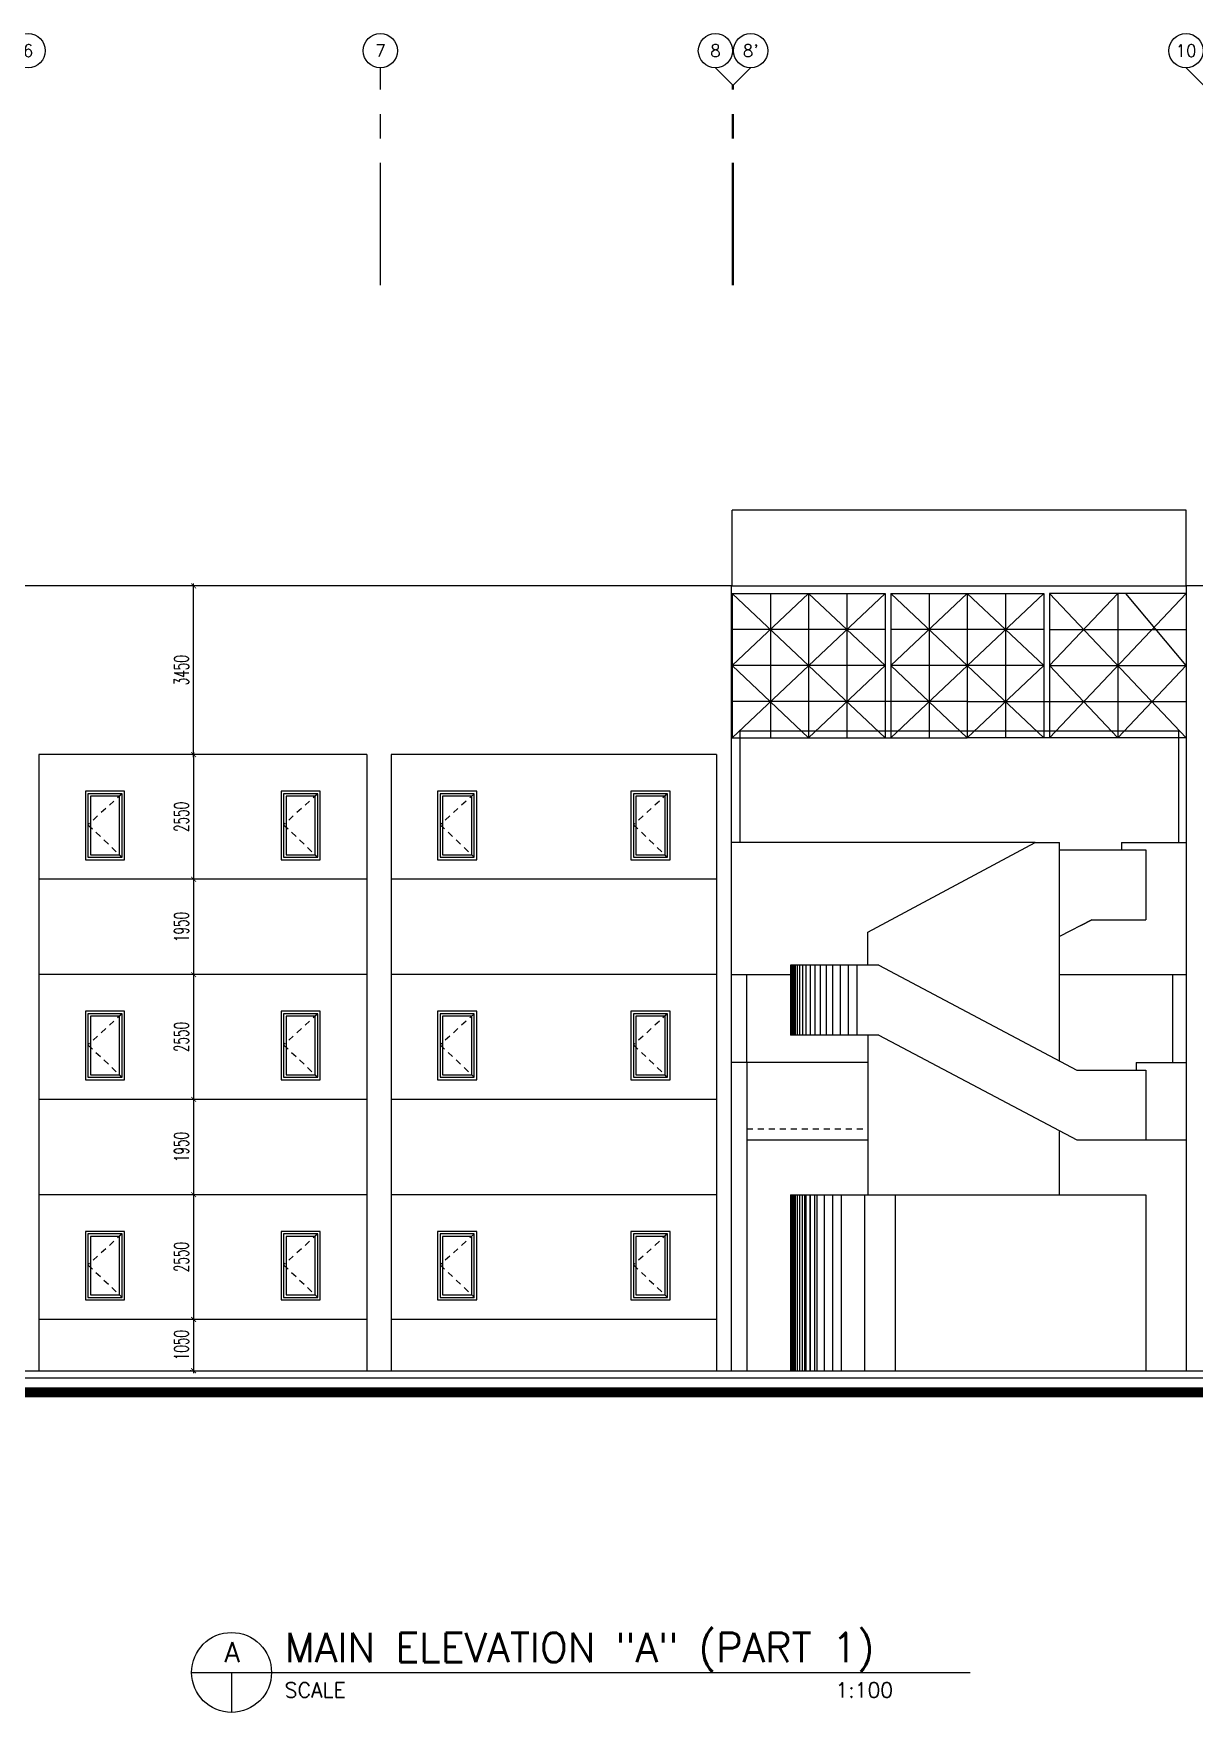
# Model space of a CAD drawing. Extents: x 417691 to 417965, y 43367 to 43436.
# Drawn here: x 417849.57 to 417873.3, y 43401.41 to 43435.74 of the extents above; entities that cross this region are included whole.
import ezdxf
from ezdxf.enums import TextEntityAlignment as Align

# ---------------------------------------------------------------- set-up
doc = ezdxf.new("R2010")
doc.units = 0
doc.header["$MEASUREMENT"] = 0
doc.header["$PDMODE"] = 3
doc.header["$PDSIZE"] = 0.1
doc.linetypes.add('CENTERX2', pattern=[4, 2.5, -0.5, 0.5, -0.5])
doc.linetypes.add('HIDDEN2', pattern=[0.1875, 0.125, -0.0625])
doc.layers.get('0').update_dxf_attribs({"linetype": 'CONTINUOUS'})
doc.layers.get('DEFPOINTS').update_dxf_attribs({"linetype": 'CONTINUOUS'})
for name, color, linetype in [('AX', 6, 'CONTINUOUS'), ('AX-CR', 2, 'CONTINUOUS'), ('AX-TXT', 2, 'CONTINUOUS'), ('AXES', 11, 'CENTERX2'), ('BORDER', 4, 'CONTINUOUS'), ('DIM-OUT', 4, 'CONTINUOUS'), ('EL', 2, 'CONTINUOUS'), ('HAT', 11, 'CONTINUOUS'), ('WALL', 2, 'CONTINUOUS'), ('WIN', 4, 'CONTINUOUS')]:
    doc.layers.add(name, color=color, linetype=linetype)
doc.styles.add('ROMANS', font='ROMANS.shx', dxfattribs={"width": 0.6})
doc.dimstyles.new('STANDARD in', dxfattribs={"dimtxt": 0.3, "dimasz": 0.1, "dimexe": 0.07, "dimexo": 0.05, "dimgap": 0.1, "dimtad": 1, "dimdec": 0, "dimlfac": 1000, "dimzin": 0, "dimdsep": 46, "dimtxsty": 'ROMANS', "dimblk": 'ARCHTICK', "dimcen": 0.05, "dimdle": 0.05, "dimclrd": 4, "dimclre": 4, "dimclrt": 2, "dimadec": 0, "dimazin": 0, "dimtfac": 1, "dimtdec": 0, "dimtmove": 2, "dimatfit": 3, "dimldrblk": 'ARCHTICK', "dimfxl": 0, "dimtolj": 1, "dimtzin": 0, "dimarcsym": 0})

# ---------------------------------------------------------------- blocks, each defined once
blk = doc.blocks.new('_ARCHTICK')
at = {"color": 0, "linetype": 'ByBlock', "const_width": 0.15}
blk.add_lwpolyline([(-0.5, -0.5), (0.5, 0.5)], dxfattribs=at)
blk = doc.blocks.new('*D24')
at = {"layer": 'DEFPOINTS', "color": 0}
for p in [(417852.838, 43424.443), (417853.316, 43424.443), (417853.316, 43420.993)]:
    blk.add_point(p, dxfattribs=at)
at = {"layer": 'WIN', "color": 4, "lineweight": -2}
for p, q in [((417853.266, 43424.443), (417852.768, 43424.443)), ((417852.838, 43420.943), (417852.838, 43424.493)), ((417853.266, 43420.993), (417852.768, 43420.993))]:
    blk.add_line(p, q, dxfattribs=at)
at = {"layer": 'WIN', "color": 4, "lineweight": -2, "xscale": 0.1, "yscale": 0.1, "zscale": 0.1}
for p, rotation in [((417852.838, 43424.443), 90), ((417852.838, 43420.993), 270)]:
    blk.add_blockref('_ARCHTICK', p, dxfattribs=dict(at, rotation=rotation))
at = {"layer": 'WIN', "color": 2, "insert": (417852.588, 43422.718), "char_height": 0.3, "attachment_point": 5, "rotation": 90, "style": 'ROMANS'}
blk.add_mtext('\\A1;3450', dxfattribs=at)
blk = doc.blocks.new('AXU')
at = {"layer": 'AX-CR'}
blk.add_circle((0, 350), 350, dxfattribs=at)
at = {"layer": 'AX-TXT', "style": 'ROMANS'}
blk.add_attdef('AX', text='', height=250, dxfattribs=at).set_placement((0, 350), align=Align.MIDDLE)
blk = doc.blocks.new('*D34')
at = {"layer": 'DEFPOINTS', "color": 0}
for p in [(417852.838, 43420.993), (417852.838, 43418.443), (417852.838, 43418.443)]:
    blk.add_point(p, dxfattribs=at)
at = {"layer": 'DIM-OUT', "color": 4, "lineweight": -2}
for p, q in [((417852.788, 43420.993), (417852.768, 43420.993)), ((417852.838, 43421.043), (417852.838, 43418.393)), ((417852.788, 43418.443), (417852.768, 43418.443))]:
    blk.add_line(p, q, dxfattribs=at)
at = {"layer": 'DIM-OUT', "color": 4, "lineweight": -2, "xscale": 0.1, "yscale": 0.1, "zscale": 0.1}
for p, rotation in [((417852.838, 43420.993), 90), ((417852.838, 43418.443), 270)]:
    blk.add_blockref('_ARCHTICK', p, dxfattribs=dict(at, rotation=rotation))
at = {"layer": 'DIM-OUT', "color": 2, "insert": (417852.588, 43419.718), "char_height": 0.3, "attachment_point": 5, "rotation": 90, "style": 'ROMANS'}
blk.add_mtext('\\A1;2550', dxfattribs=at)
blk = doc.blocks.new('*D35')
at = {"layer": 'DEFPOINTS', "color": 0}
for p in [(417852.838, 43418.443), (417852.838, 43416.493), (417852.838, 43416.493)]:
    blk.add_point(p, dxfattribs=at)
at = {"layer": 'DIM-OUT', "color": 4, "lineweight": -2}
for p, q in [((417852.788, 43418.443), (417852.768, 43418.443)), ((417852.838, 43418.493), (417852.838, 43416.443)), ((417852.788, 43416.493), (417852.768, 43416.493))]:
    blk.add_line(p, q, dxfattribs=at)
at = {"layer": 'DIM-OUT', "color": 4, "lineweight": -2, "xscale": 0.1, "yscale": 0.1, "zscale": 0.1}
for p, rotation in [((417852.838, 43418.443), 90), ((417852.838, 43416.493), 270)]:
    blk.add_blockref('_ARCHTICK', p, dxfattribs=dict(at, rotation=rotation))
at = {"layer": 'DIM-OUT', "color": 2, "insert": (417852.588, 43417.468), "char_height": 0.3, "attachment_point": 5, "rotation": 90, "style": 'ROMANS'}
blk.add_mtext('\\A1;1950', dxfattribs=at)
blk = doc.blocks.new('*D36')
at = {"layer": 'DEFPOINTS', "color": 0}
for p in [(417852.838, 43416.493), (417852.838, 43413.943), (417852.838, 43413.943)]:
    blk.add_point(p, dxfattribs=at)
at = {"layer": 'DIM-OUT', "color": 4, "lineweight": -2}
for p, q in [((417852.788, 43416.493), (417852.768, 43416.493)), ((417852.838, 43416.543), (417852.838, 43413.893)), ((417852.788, 43413.943), (417852.768, 43413.943))]:
    blk.add_line(p, q, dxfattribs=at)
at = {"layer": 'DIM-OUT', "color": 4, "lineweight": -2, "xscale": 0.1, "yscale": 0.1, "zscale": 0.1}
for p, rotation in [((417852.838, 43416.493), 90), ((417852.838, 43413.943), 270)]:
    blk.add_blockref('_ARCHTICK', p, dxfattribs=dict(at, rotation=rotation))
at = {"layer": 'DIM-OUT', "color": 2, "insert": (417852.588, 43415.218), "char_height": 0.3, "attachment_point": 5, "rotation": 90, "style": 'ROMANS'}
blk.add_mtext('\\A1;2550', dxfattribs=at)
blk = doc.blocks.new('*D37')
at = {"layer": 'DEFPOINTS', "color": 0}
for p in [(417852.838, 43413.943), (417852.838, 43411.993), (417852.838, 43411.993)]:
    blk.add_point(p, dxfattribs=at)
at = {"layer": 'DIM-OUT', "color": 4, "lineweight": -2}
for p, q in [((417852.838, 43413.993), (417852.838, 43411.943)), ((417852.788, 43413.943), (417852.768, 43413.943)), ((417852.788, 43411.993), (417852.768, 43411.993))]:
    blk.add_line(p, q, dxfattribs=at)
at = {"layer": 'DIM-OUT', "color": 4, "lineweight": -2, "xscale": 0.1, "yscale": 0.1, "zscale": 0.1}
for p, rotation in [((417852.838, 43413.943), 90), ((417852.838, 43411.993), 270)]:
    blk.add_blockref('_ARCHTICK', p, dxfattribs=dict(at, rotation=rotation))
at = {"layer": 'DIM-OUT', "color": 2, "insert": (417852.588, 43412.968), "char_height": 0.3, "attachment_point": 5, "rotation": 90, "style": 'ROMANS'}
blk.add_mtext('\\A1;1950', dxfattribs=at)
blk = doc.blocks.new('*D38')
at = {"layer": 'DEFPOINTS', "color": 0}
for p in [(417852.838, 43411.993), (417852.838, 43409.443), (417852.838, 43409.443)]:
    blk.add_point(p, dxfattribs=at)
at = {"layer": 'DIM-OUT', "color": 4, "lineweight": -2}
for p, q in [((417852.788, 43411.993), (417852.768, 43411.993)), ((417852.838, 43412.043), (417852.838, 43409.393)), ((417852.788, 43409.443), (417852.768, 43409.443))]:
    blk.add_line(p, q, dxfattribs=at)
at = {"layer": 'DIM-OUT', "color": 4, "lineweight": -2, "xscale": 0.1, "yscale": 0.1, "zscale": 0.1}
for p, rotation in [((417852.838, 43411.993), 90), ((417852.838, 43409.443), 270)]:
    blk.add_blockref('_ARCHTICK', p, dxfattribs=dict(at, rotation=rotation))
at = {"layer": 'DIM-OUT', "color": 2, "insert": (417852.588, 43410.718), "char_height": 0.3, "attachment_point": 5, "rotation": 90, "style": 'ROMANS'}
blk.add_mtext('\\A1;2550', dxfattribs=at)
blk = doc.blocks.new('*D39')
at = {"layer": 'DEFPOINTS', "color": 0}
for p in [(417852.838, 43409.443), (417852.838, 43408.393), (417852.838, 43408.393)]:
    blk.add_point(p, dxfattribs=at)
at = {"layer": 'DIM-OUT', "color": 4, "lineweight": -2}
for p, q in [((417852.788, 43409.443), (417852.768, 43409.443)), ((417852.838, 43409.493), (417852.838, 43408.343)), ((417852.788, 43408.393), (417852.768, 43408.393))]:
    blk.add_line(p, q, dxfattribs=at)
at = {"layer": 'DIM-OUT', "color": 4, "lineweight": -2, "xscale": 0.1, "yscale": 0.1, "zscale": 0.1}
for p, rotation in [((417852.838, 43409.443), 90), ((417852.838, 43408.393), 270)]:
    blk.add_blockref('_ARCHTICK', p, dxfattribs=dict(at, rotation=rotation))
at = {"layer": 'DIM-OUT', "color": 2, "insert": (417852.588, 43408.918), "char_height": 0.3, "attachment_point": 5, "rotation": 90, "style": 'ROMANS'}
blk.add_mtext('\\A1;1050', dxfattribs=at)

msp = doc.modelspace()

# ---------------------------------------------------------------- linework, layer by layer
for p, q in [((417863.8478, 43424.4432), (417863.8478, 43425.9932)), ((417873.1289, 43425.9932), (417863.8478, 43425.9932)), ((417873.1289, 43424.4432), (417873.1289, 43425.9932)), ((417871.7323, 43424.29), (417870.3357, 43422.8135)), ((417871.7323, 43424.29), (417871.7323, 43421.3371)), ((417871.7323, 43421.3371), (417870.3357, 43422.8135)), ((417873.1289, 43422.8135), (417871.7323, 43421.3371)), ((417864.0061, 43421.48), (417864.0061, 43419.1965)), ((417872.9711, 43421.48), (417872.9711, 43419.1965)), ((417864.1478, 43413.1127), (417866.6226, 43413.1127)), ((417872.3054, 43413.1127), (417873.1289, 43413.1127))]:
    msp.add_line(p, q)
at = {"color": 11, "linetype": 'HIDDEN2'}
msp.add_line((417864.1478, 43413.3432), (417866.6226, 43413.3432), dxfattribs=at)
at = {"layer": 'AXES'}
for p, q in [((417856.6566, 43430.5912), (417856.6566, 43435.0369)), ((417863.8566, 43434.6869), (417863.5066, 43435.0369)), ((417863.8766, 43434.6869), (417864.2266, 43435.0369)), ((417873.4766, 43434.6869), (417873.1266, 43435.0369)), ((417863.8566, 43430.5912), (417863.8566, 43434.6869)), ((417863.8766, 43430.5912), (417863.8766, 43434.6869))]:
    msp.add_line(p, q, dxfattribs=at)
at = {"layer": 'BORDER', "color": 6}
msp.add_line((417852.7968, 43402.2239), (417868.7106, 43402.2239), dxfattribs=at)
at = {"layer": 'BORDER', "color": 2}
msp.add_line((417853.6143, 43402.2239), (417853.6143, 43401.4064), dxfattribs=at)
msp.add_circle((417853.6143, 43402.2239), 0.8174, dxfattribs=at)
at = {"layer": 'DIM-OUT'}
msp.add_line((417864.1478, 43414.6965), (417863.8278, 43414.6965), dxfattribs=at)
at = {"layer": 'EL', "color": 6}
for p, q in [((417863.8278, 43424.4432), (417839.6778, 43424.4432)), ((417863.8278, 43424.4432), (417863.8278, 43408.3932)), ((417863.8278, 43424.4432), (417863.8278, 43408.3932)), ((417906.2355, 43424.4432), (417873.1289, 43424.4432)), ((417873.1289, 43424.4432), (417873.1289, 43408.3932)), ((417849.6778, 43420.9932), (417849.6778, 43408.3932)), ((417856.3778, 43420.9932), (417849.6778, 43420.9932)), ((417856.3778, 43420.9932), (417856.3778, 43408.3932)), ((417856.8778, 43420.9932), (417856.8778, 43408.3932)), ((417863.5278, 43420.9932), (417856.8778, 43420.9932)), ((417863.5278, 43420.9932), (417863.5278, 43408.3932)), ((417866.848, 43416.689), (417865.0396, 43416.689)), ((417865.0396, 43416.689), (417865.0396, 43415.2572)), ((417866.848, 43416.689), (417870.8951, 43414.5432)), ((417866.848, 43415.2572), (417865.0396, 43415.2572)), ((417866.848, 43415.2572), (417870.8926, 43413.1127)), ((417870.8951, 43414.5432), (417872.3054, 43414.5432)), ((417872.3054, 43414.5432), (417872.3054, 43413.1127)), ((417870.8926, 43413.1127), (417872.3054, 43413.1127)), ((417865.0379, 43411.9932), (417872.3054, 43411.9932)), ((417865.0379, 43411.9932), (417865.0379, 43408.3932)), ((417872.3054, 43411.9932), (417872.3054, 43408.3932))]:
    msp.add_line(p, q, dxfattribs=at)
at = {"layer": 'EL', "color": 4}
for p, q in [((417863.8478, 43424.4432), (417873.1289, 43424.4432)), ((417863.8478, 43422.8135), (417865.4111, 43424.29)), ((417863.8478, 43424.29), (417866.9745, 43424.29)), ((417863.8478, 43424.29), (417863.8478, 43421.3371)), ((417863.8478, 43424.29), (417866.9745, 43421.3371)), ((417863.8478, 43421.3371), (417866.9745, 43424.29)), ((417864.6295, 43424.29), (417864.6295, 43421.3371)), ((417865.4111, 43424.29), (417866.9745, 43422.8135)), ((417865.4111, 43424.29), (417865.4111, 43421.3371)), ((417866.1928, 43424.29), (417866.1928, 43421.3371)), ((417866.9745, 43424.29), (417866.9745, 43421.3371)), ((417867.092, 43424.29), (417867.092, 43421.3371)), ((417867.092, 43424.29), (417870.2187, 43424.29)), ((417867.092, 43422.8135), (417868.6554, 43424.29)), ((417867.092, 43421.3371), (417870.2187, 43424.29)), ((417867.092, 43424.29), (417870.2187, 43421.3371)), ((417867.8737, 43424.29), (417867.8737, 43421.3371)), ((417868.6554, 43424.29), (417870.2187, 43422.8135)), ((417868.6554, 43424.29), (417868.6554, 43421.3371)), ((417869.4371, 43424.29), (417869.4371, 43421.3371)), ((417870.2187, 43424.29), (417870.2187, 43421.3371)), ((417873.1289, 43424.29), (417870.3357, 43424.29)), ((417870.3357, 43424.29), (417870.3357, 43421.3371)), ((417873.1289, 43421.3371), (417870.3357, 43424.29)), ((417873.1289, 43424.29), (417870.3357, 43421.3371)), ((417873.1289, 43422.8135), (417871.8991, 43424.29)), ((417873.1289, 43424.29), (417873.1289, 43421.3371)), ((417866.9745, 43423.5517), (417863.8478, 43423.5517)), ((417870.2187, 43423.5517), (417867.092, 43423.5517)), ((417870.3357, 43423.5517), (417873.1289, 43423.5517)), ((417866.9745, 43422.8135), (417863.8478, 43422.8135)), ((417865.4111, 43421.3371), (417863.8478, 43422.8135)), ((417866.9745, 43422.8135), (417865.4111, 43421.3371)), ((417870.2187, 43422.8135), (417867.092, 43422.8135)), ((417868.6554, 43421.3371), (417867.092, 43422.8135)), ((417870.2187, 43422.8135), (417868.6554, 43421.3371)), ((417870.3357, 43422.8135), (417873.1289, 43422.8135)), ((417868.6554, 43422.0753), (417863.8478, 43422.0753)), ((417868.6554, 43422.0753), (417873.1289, 43422.0753)), ((417863.8478, 43421.3371), (417868.6554, 43421.3371)), ((417873.1289, 43421.3371), (417868.6554, 43421.3371))]:
    msp.add_line(p, q, dxfattribs=at)
at = {"layer": 'EL'}
for p, q in [((417864.0061, 43421.48), (417868.6554, 43421.48)), ((417868.6554, 43421.48), (417872.9711, 43421.48)), ((417866.6226, 43416.689), (417866.6226, 43416.9321)), ((417872.853, 43416.4932), (417872.853, 43414.6965)), ((417872.1057, 43414.6965), (417873.1289, 43414.6965)), ((417872.1057, 43414.6965), (417872.1057, 43414.5432))]:
    msp.add_line(p, q, dxfattribs=at)
at = {"layer": 'HAT', "color": 254}
for p, q in [((417865.0465, 43416.689), (417865.0465, 43415.2572)), ((417865.0548, 43416.689), (417865.0548, 43415.2572)), ((417865.0652, 43416.689), (417865.0652, 43415.2572)), ((417865.0834, 43416.689), (417865.0834, 43415.2572)), ((417865.1077, 43416.689), (417865.1077, 43415.2572)), ((417865.1366, 43416.689), (417865.1366, 43415.2572)), ((417865.1769, 43416.689), (417865.1769, 43415.2572)), ((417865.2251, 43416.689), (417865.2251, 43415.2572)), ((417865.2842, 43416.689), (417865.2842, 43415.2572)), ((417865.3539, 43416.689), (417865.3539, 43415.2572)), ((417865.4398, 43416.689), (417865.4398, 43415.2572)), ((417865.5364, 43416.689), (417865.5364, 43415.2572)), ((417865.6464, 43416.689), (417865.6464, 43415.2572)), ((417865.7671, 43416.689), (417865.7671, 43415.2572)), ((417865.9013, 43416.689), (417865.9013, 43415.2572)), ((417866.0542, 43416.689), (417866.0542, 43415.2572)), ((417866.2232, 43416.689), (417866.2232, 43415.2572)), ((417866.4003, 43416.689), (417866.4003, 43415.2572))]:
    msp.add_line(p, q, dxfattribs=at)
at = {"layer": 'HAT', "color": 11}
for p, q in [((417865.0448, 43411.9932), (417865.0448, 43408.3932)), ((417865.0531, 43411.9932), (417865.0531, 43408.3932)), ((417865.0635, 43411.9932), (417865.0635, 43408.3932)), ((417865.0816, 43411.9932), (417865.0816, 43408.3932)), ((417865.106, 43411.9932), (417865.106, 43408.3932)), ((417865.1348, 43411.9932), (417865.1348, 43408.3932)), ((417865.1751, 43411.9932), (417865.1751, 43408.3932)), ((417865.2234, 43411.9932), (417865.2234, 43408.3932)), ((417865.2824, 43411.9932), (417865.2824, 43408.3932)), ((417865.3246, 43411.9932), (417865.3246, 43408.3932)), ((417865.3522, 43411.9932), (417865.3522, 43408.3932)), ((417865.438, 43411.9932), (417865.438, 43408.3932)), ((417865.4454, 43411.9932), (417865.4454, 43408.3932)), ((417865.5346, 43411.9932), (417865.5346, 43408.3932)), ((417865.5795, 43411.9932), (417865.5795, 43408.3932)), ((417865.7324, 43411.9932), (417865.7324, 43408.3932)), ((417865.9015, 43411.9932), (417865.9015, 43408.3932)), ((417866.0785, 43411.9932), (417866.0785, 43408.3932)), ((417866.5505, 43411.9932), (417866.5505, 43408.3932)), ((417867.1798, 43411.9932), (417867.1798, 43408.3932))]:
    msp.add_line(p, q, dxfattribs=at)
at = {"layer": 'WALL'}
for p, q in [((417866.6226, 43417.3601), (417870.0426, 43419.1965)), ((417870.0426, 43419.1965), (417870.5426, 43419.1965)), ((417870.5426, 43414.7301), (417870.5426, 43419.1965)), ((417870.5426, 43419.0432), (417872.3054, 43419.0432)), ((417872.3054, 43419.0432), (417872.3054, 43417.6127)), ((417856.3778, 43418.4432), (417849.6778, 43418.4432)), ((417863.5278, 43418.4432), (417856.8778, 43418.4432)), ((417871.2042, 43417.6127), (417870.5426, 43417.2726)), ((417870.9768, 43417.499), (417871.2042, 43417.6127)), ((417871.2042, 43417.6127), (417872.3054, 43417.6127)), ((417866.6226, 43416.689), (417866.6226, 43417.3601)), ((417856.3778, 43416.4932), (417849.6778, 43416.4932)), ((417863.5278, 43416.4932), (417856.8778, 43416.4932)), ((417866.6226, 43415.2572), (417866.6226, 43411.9932)), ((417864.1478, 43414.6965), (417864.1478, 43408.3932)), ((417864.1478, 43414.5432), (417864.1478, 43408.3932)), ((417856.3778, 43413.9432), (417849.6778, 43413.9432)), ((417863.5278, 43413.9432), (417856.8778, 43413.9432)), ((417870.5426, 43411.9932), (417870.5426, 43413.2877)), ((417856.3778, 43411.9932), (417849.6778, 43411.9932)), ((417863.5278, 43411.9932), (417856.8778, 43411.9932)), ((417856.3778, 43409.4432), (417849.6778, 43409.4432)), ((417863.5278, 43409.4432), (417856.8778, 43409.4432))]:
    msp.add_line(p, q, dxfattribs=at)
at = {"layer": 'WALL', "color": 4}
msp.add_line((417965.3552, 43408.2432), (417820.0101, 43408.2432), dxfattribs=at)
at = {"layer": 'WALL', "const_width": 0.2044}
msp.add_lwpolyline([(417965.3295, 43407.9534), (417820.0101, 43407.9534)], dxfattribs=at)
at = {"layer": 'WIN', "linetype": 'HIDDEN2'}
for p, q in [((417851.3767, 43420.1921), (417850.6789, 43419.5585)), ((417855.3767, 43420.1921), (417854.6789, 43419.5585)), ((417858.5767, 43420.1921), (417857.8789, 43419.5585)), ((417862.5267, 43420.1921), (417861.8289, 43419.5585)), ((417850.6789, 43419.5585), (417851.3767, 43418.8943)), ((417854.6789, 43419.5585), (417855.3767, 43418.8943)), ((417857.8789, 43419.5585), (417858.5767, 43418.8943)), ((417861.8289, 43419.5585), (417862.5267, 43418.8943)), ((417851.3767, 43415.6921), (417850.6789, 43415.0585)), ((417855.3767, 43415.6921), (417854.6789, 43415.0585)), ((417858.5767, 43415.6921), (417857.8789, 43415.0585)), ((417862.5267, 43415.6921), (417861.8289, 43415.0585)), ((417850.6789, 43415.0585), (417851.3767, 43414.3943)), ((417854.6789, 43415.0585), (417855.3767, 43414.3943)), ((417857.8789, 43415.0585), (417858.5767, 43414.3943)), ((417861.8289, 43415.0585), (417862.5267, 43414.3943)), ((417851.3767, 43411.1921), (417850.6789, 43410.5585)), ((417855.3767, 43411.1921), (417854.6789, 43410.5585)), ((417858.5767, 43411.1921), (417857.8789, 43410.5585)), ((417862.5267, 43411.1921), (417861.8289, 43410.5585)), ((417850.6789, 43410.5585), (417851.3767, 43409.8943)), ((417854.6789, 43410.5585), (417855.3767, 43409.8943)), ((417857.8789, 43410.5585), (417858.5767, 43409.8943)), ((417861.8289, 43410.5585), (417862.5267, 43409.8943))]:
    msp.add_line(p, q, dxfattribs=at)
at = {"layer": 'WIN'}
for p, q in [((417870.0433, 43419.1965), (417863.8278, 43419.1965)), ((417871.8057, 43419.1965), (417873.1289, 43419.1965)), ((417871.8057, 43419.1965), (417871.8057, 43419.0432)), ((417863.8478, 43416.4932), (417865.0396, 43416.4932)), ((417864.1478, 43414.6965), (417864.1478, 43416.4932)), ((417870.5426, 43416.4932), (417873.1289, 43416.4932)), ((417866.6226, 43414.6965), (417864.1478, 43414.6965)), ((417820.0101, 43408.3932), (417955.788, 43408.3932))]:
    msp.add_line(p, q, dxfattribs=at)
at = {"layer": 'WIN', "color": 4}
for points in [[(417851.4278, 43420.2432), (417850.6278, 43420.2432), (417850.6278, 43418.8432), (417851.4278, 43418.8432)], [(417855.4278, 43420.2432), (417854.6278, 43420.2432), (417854.6278, 43418.8432), (417855.4278, 43418.8432)], [(417858.6278, 43420.2432), (417857.8278, 43420.2432), (417857.8278, 43418.8432), (417858.6278, 43418.8432)], [(417862.5778, 43420.2432), (417861.7778, 43420.2432), (417861.7778, 43418.8432), (417862.5778, 43418.8432)], [(417851.4278, 43415.7432), (417850.6278, 43415.7432), (417850.6278, 43414.3432), (417851.4278, 43414.3432)], [(417855.4278, 43415.7432), (417854.6278, 43415.7432), (417854.6278, 43414.3432), (417855.4278, 43414.3432)], [(417858.6278, 43415.7432), (417857.8278, 43415.7432), (417857.8278, 43414.3432), (417858.6278, 43414.3432)], [(417862.5778, 43415.7432), (417861.7778, 43415.7432), (417861.7778, 43414.3432), (417862.5778, 43414.3432)], [(417851.4278, 43411.2432), (417850.6278, 43411.2432), (417850.6278, 43409.8432), (417851.4278, 43409.8432)], [(417855.4278, 43411.2432), (417854.6278, 43411.2432), (417854.6278, 43409.8432), (417855.4278, 43409.8432)], [(417858.6278, 43411.2432), (417857.8278, 43411.2432), (417857.8278, 43409.8432), (417858.6278, 43409.8432)], [(417862.5778, 43411.2432), (417861.7778, 43411.2432), (417861.7778, 43409.8432), (417862.5778, 43409.8432)]]:
    msp.add_lwpolyline(points, close=True, dxfattribs=at)
at = {"layer": 'WIN'}
for points in [[(417851.3767, 43420.1921), (417850.6789, 43420.1921), (417850.6789, 43418.8943), (417851.3767, 43418.8943)], [(417855.3767, 43420.1921), (417854.6789, 43420.1921), (417854.6789, 43418.8943), (417855.3767, 43418.8943)], [(417858.5767, 43420.1921), (417857.8789, 43420.1921), (417857.8789, 43418.8943), (417858.5767, 43418.8943)], [(417862.5267, 43420.1921), (417861.8289, 43420.1921), (417861.8289, 43418.8943), (417862.5267, 43418.8943)], [(417851.3256, 43420.141), (417850.73, 43420.141), (417850.73, 43418.9454), (417851.3256, 43418.9454)], [(417855.3256, 43420.141), (417854.73, 43420.141), (417854.73, 43418.9454), (417855.3256, 43418.9454)], [(417858.5256, 43420.141), (417857.93, 43420.141), (417857.93, 43418.9454), (417858.5256, 43418.9454)], [(417862.4756, 43420.141), (417861.88, 43420.141), (417861.88, 43418.9454), (417862.4756, 43418.9454)], [(417851.3767, 43415.6921), (417850.6789, 43415.6921), (417850.6789, 43414.3943), (417851.3767, 43414.3943)], [(417855.3767, 43415.6921), (417854.6789, 43415.6921), (417854.6789, 43414.3943), (417855.3767, 43414.3943)], [(417858.5767, 43415.6921), (417857.8789, 43415.6921), (417857.8789, 43414.3943), (417858.5767, 43414.3943)], [(417862.5267, 43415.6921), (417861.8289, 43415.6921), (417861.8289, 43414.3943), (417862.5267, 43414.3943)], [(417851.3256, 43415.641), (417850.73, 43415.641), (417850.73, 43414.4454), (417851.3256, 43414.4454)], [(417855.3256, 43415.641), (417854.73, 43415.641), (417854.73, 43414.4454), (417855.3256, 43414.4454)], [(417858.5256, 43415.641), (417857.93, 43415.641), (417857.93, 43414.4454), (417858.5256, 43414.4454)], [(417862.4756, 43415.641), (417861.88, 43415.641), (417861.88, 43414.4454), (417862.4756, 43414.4454)], [(417851.3767, 43411.1921), (417850.6789, 43411.1921), (417850.6789, 43409.8943), (417851.3767, 43409.8943)], [(417851.3256, 43411.141), (417850.73, 43411.141), (417850.73, 43409.9454), (417851.3256, 43409.9454)], [(417855.3767, 43411.1921), (417854.6789, 43411.1921), (417854.6789, 43409.8943), (417855.3767, 43409.8943)], [(417855.3256, 43411.141), (417854.73, 43411.141), (417854.73, 43409.9454), (417855.3256, 43409.9454)], [(417858.5767, 43411.1921), (417857.8789, 43411.1921), (417857.8789, 43409.8943), (417858.5767, 43409.8943)], [(417858.5256, 43411.141), (417857.93, 43411.141), (417857.93, 43409.9454), (417858.5256, 43409.9454)], [(417862.5267, 43411.1921), (417861.8289, 43411.1921), (417861.8289, 43409.8943), (417862.5267, 43409.8943)], [(417862.4756, 43411.141), (417861.88, 43411.141), (417861.88, 43409.9454), (417862.4756, 43409.9454)]]:
    msp.add_lwpolyline(points, close=True, dxfattribs=at)

# ---------------------------------------------------------------- block references
at = {"layer": 'AX', "xscale": 0.001000000047497451, "yscale": 0.0009999999892897904, "zscale": 0.001}
for p, values in [((417849.4566, 43435.0369), {'AX': '6'}), ((417856.6566, 43435.0369), {'AX': '7'}), ((417863.5066, 43435.0369), {'AX': '8'}), ((417864.2266, 43435.0369), {'AX': "8'"}), ((417873.1266, 43435.0369), {'AX': '10'})]:
    msp.add_blockref('AXU', p, dxfattribs=at).add_auto_attribs(values)

# ---------------------------------------------------------------- texts
at = {"layer": 'BORDER', "color": 6, "style": 'ROMANS'}
for s, height, p in [('MAIN ELEVATION "A" (PART 1)', 0.6, (417854.7004, 43402.4346)), ('A', 0.4087, (417853.4678, 43402.4346))]:
    msp.add_text(s, height=height, dxfattribs=at).set_placement(p)
at = {"layer": 'BORDER', "color": 2, "style": 'ROMANS'}
for s, p in [('SCALE', (417854.7004, 43401.7108)), ('1:100', (417865.9571, 43401.7108))]:
    msp.add_text(s, height=0.30654, dxfattribs=at).set_placement(p)

# ---------------------------------------------------------------- dimensions: what is measured, and where the dimension line sits
at = {"layer": 'DIM-OUT'}
for base, p1, p2, picture, middle in [((417852.8376, 43418.4432), (417852.8376, 43420.9932), (417852.8376, 43418.4432), '*D34', (417852.5876, 43419.7182)), ((417852.8376, 43416.4932), (417852.8376, 43418.4432), (417852.8376, 43416.4932), '*D35', (417852.5876, 43417.4682)), ((417852.8376, 43413.9432), (417852.8376, 43416.4932), (417852.8376, 43413.9432), '*D36', (417852.5876, 43415.2182)), ((417852.8376, 43411.9932), (417852.8376, 43413.9432), (417852.8376, 43411.9932), '*D37', (417852.5876, 43412.9682)), ((417852.8376, 43409.4432), (417852.8376, 43411.9932), (417852.8376, 43409.4432), '*D38', (417852.5876, 43410.7182)), ((417852.8376, 43408.3932), (417852.8376, 43409.4432), (417852.8376, 43408.3932), '*D39', (417852.5876, 43408.9182))]:
    dim = msp.add_linear_dim(base=base, p1=p1, p2=p2, angle=90, dimstyle='STANDARD in', dxfattribs=at)
    dim.commit()
    dim.dimension.update_dxf_attribs({"geometry": picture, "text_midpoint": middle})
at = {"layer": 'WIN'}
dim = msp.add_linear_dim(base=(417852.8376, 43424.4432), p1=(417853.3162, 43420.9932), p2=(417853.3162, 43424.4432), angle=90, dimstyle='STANDARD in', dxfattribs=at)
dim.commit()
dim.dimension.update_dxf_attribs({"geometry": '*D24', "text_midpoint": (417852.5876, 43422.7182)})

doc.saveas('drawing.dxf')
